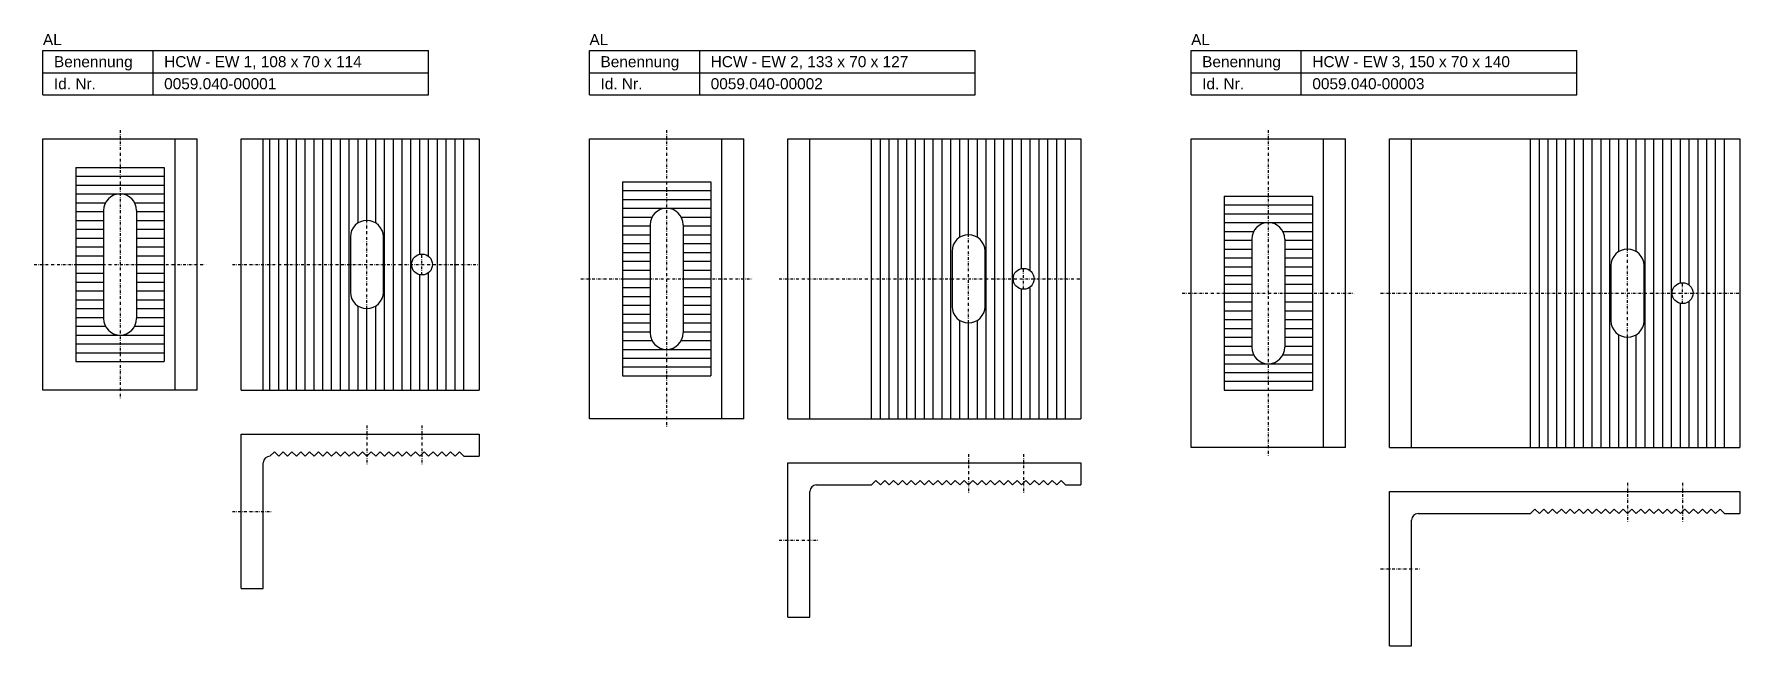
# Model space of a CAD drawing. Header units: millimetres. Extents: x -1 to 773, y -7 to 271.
import ezdxf

# ---------------------------------------------------------------- set-up
doc = ezdxf.new("R2010")
doc.units = ezdxf.units.MM
doc.header["$LTSCALE"] = 5
doc.linetypes.add('STRICHPUNKT2', pattern=[0.5, 0.25, -0.125, 0, -0.125])
doc.layers.add('HALFEN', color=2, linetype='CONTINUOUS')
doc.styles.add('ARIAL50', font='ARIAL.TTF', dxfattribs={"height": 5})

msp = doc.modelspace()

# ---------------------------------------------------------------- linework, layer by layer
at = {"layer": 'HALFEN'}
for p, q in [((3.38, 263.2), (178.38, 263.2)), ((3.38, 243.2), (3.38, 263.2)), ((53.38, 243.2), (53.38, 263.2)), ((178.38, 243.2), (178.38, 263.2)), ((251.38, 263.2), (426.38, 263.2)), ((251.38, 243.2), (251.38, 263.2)), ((301.38, 243.2), (301.38, 263.2)), ((426.38, 243.2), (426.38, 263.2)), ((524.38, 263.2), (699.38, 263.2)), ((524.38, 243.2), (524.38, 263.2)), ((574.38, 243.2), (574.38, 263.2)), ((699.38, 243.2), (699.38, 263.2)), ((3.38, 253.2), (178.38, 253.2)), ((251.38, 253.2), (426.38, 253.2)), ((524.38, 253.2), (699.38, 253.2)), ((3.38, 243.2), (178.38, 243.2)), ((251.38, 243.2), (426.38, 243.2)), ((524.38, 243.2), (699.38, 243.2)), ((3.38, 109.2), (3.38, 223.2)), ((3.38, 223.2), (73.38, 223.2)), ((63.38, 109.2), (63.38, 223.2)), ((73.38, 109.2), (73.38, 223.2)), ((93.38, 223.2), (201.38, 223.2)), ((93.38, 109.2), (93.38, 223.2)), ((103.38, 109.2), (103.38, 223.2)), ((201.38, 223.2), (201.38, 109.2)), ((251.38, 96.2), (251.38, 223.2)), ((251.38, 223.2), (321.38, 223.2)), ((311.38, 96.2), (311.38, 223.2)), ((321.38, 96.2), (321.38, 223.2)), ((341.38, 223.2), (474.38, 223.2)), ((341.38, 96.2), (341.38, 223.2)), ((351.38, 96.2), (351.38, 223.2)), ((474.38, 223.2), (474.38, 96.2)), ((524.38, 83.2), (524.38, 223.2)), ((524.38, 223.2), (594.38, 223.2)), ((584.38, 83.2), (584.38, 223.2)), ((594.38, 83.2), (594.38, 223.2)), ((614.38, 223.2), (773.38, 223.2)), ((614.38, 83.2), (614.38, 223.2)), ((624.38, 83.2), (624.38, 223.2)), ((773.38, 223.2), (773.38, 83.2)), ((579.38, 197.2), (579.38, 109.2)), ((30.88, 190.7), (30.88, 141.7)), ((45.88, 190.7), (45.88, 141.7)), ((142.88, 178.7), (142.88, 153.7)), ((157.88, 153.7), (157.88, 178.7)), ((278.88, 184.2), (278.88, 135.2)), ((293.88, 184.2), (293.88, 135.2)), ((415.88, 172.2), (415.88, 147.2)), ((430.88, 147.2), (430.88, 172.2)), ((551.88, 177.7), (551.88, 128.7)), ((566.88, 177.7), (566.88, 128.7)), ((714.88, 165.7), (714.88, 140.7)), ((729.88, 140.7), (729.88, 165.7)), ((142.88, 153.7), (142.88, 153.7)), ((415.88, 147.2), (415.88, 147.2)), ((714.88, 140.7), (714.88, 140.7)), ((73.38, 109.2), (3.38, 109.2)), ((93.38, 109.2), (201.38, 109.2)), ((321.38, 96.2), (251.38, 96.2)), ((341.38, 96.2), (474.38, 96.2)), ((93.38, 19.2), (93.38, 89.2)), ((93.38, 89.2), (201.38, 89.2)), ((201.38, 89.2), (201.38, 79.2)), ((106.38, 79.2), (108.38, 81.2)), ((106.38, 79.2), (106.38, 79.2)), ((108.38, 81.2), (110.38, 79.2)), ((110.38, 79.2), (112.38, 81.2)), ((112.38, 81.2), (114.38, 79.2)), ((114.38, 79.2), (116.38, 81.2)), ((116.38, 81.2), (118.38, 79.2)), ((118.38, 79.2), (120.38, 81.2)), ((120.38, 81.2), (122.38, 79.2)), ((122.38, 79.2), (124.38, 81.2)), ((124.38, 81.2), (126.38, 79.2)), ((126.38, 79.2), (128.38, 81.2)), ((128.38, 81.2), (130.38, 79.2)), ((130.38, 79.2), (132.38, 81.2)), ((132.38, 81.2), (134.38, 79.2)), ((134.38, 79.2), (136.38, 81.2)), ((136.38, 81.2), (138.38, 79.2)), ((138.38, 79.2), (140.38, 81.2)), ((140.38, 81.2), (142.38, 79.2)), ((142.38, 79.2), (144.38, 81.2)), ((144.38, 81.2), (146.38, 79.2)), ((146.38, 79.2), (148.38, 81.2)), ((148.38, 81.2), (150.38, 79.2)), ((150.38, 79.2), (152.38, 81.2)), ((152.38, 81.2), (154.38, 79.2)), ((154.38, 79.2), (156.38, 81.2)), ((156.38, 81.2), (158.38, 79.2)), ((158.38, 79.2), (160.38, 81.2)), ((160.38, 81.2), (162.38, 79.2)), ((162.38, 79.2), (164.38, 81.2)), ((164.38, 81.2), (166.38, 79.2)), ((166.38, 79.2), (168.38, 81.2)), ((168.38, 81.2), (170.38, 79.2)), ((170.38, 79.2), (172.38, 81.2)), ((172.38, 81.2), (174.38, 79.2)), ((174.38, 79.2), (176.38, 81.2)), ((176.38, 81.2), (178.38, 79.2)), ((178.38, 79.2), (180.38, 81.2)), ((180.38, 81.2), (182.38, 79.2)), ((182.38, 79.2), (184.38, 81.2)), ((184.38, 81.2), (186.38, 79.2)), ((186.38, 79.2), (188.38, 81.2)), ((188.38, 81.2), (190.38, 79.2)), ((190.38, 79.2), (192.38, 81.2)), ((192.38, 81.2), (194.38, 79.2)), ((194.38, 79.2), (201.38, 79.2)), ((594.38, 83.2), (524.38, 83.2)), ((614.38, 83.2), (773.38, 83.2)), ((103.38, 19.2), (103.38, 76.2)), ((341.38, 6.2), (341.38, 76.2)), ((341.38, 76.2), (474.38, 76.2)), ((474.38, 76.2), (474.38, 66.2)), ((351.38, 6.2), (351.38, 63.2)), ((354.38, 66.2), (379.38, 66.2)), ((379.38, 66.2), (381.38, 68.2)), ((381.38, 68.2), (383.38, 66.2)), ((383.38, 66.2), (385.38, 68.2)), ((385.38, 68.2), (387.38, 66.2)), ((387.38, 66.2), (389.38, 68.2)), ((389.38, 68.2), (391.38, 66.2)), ((391.38, 66.2), (393.38, 68.2)), ((393.38, 68.2), (395.38, 66.2)), ((395.38, 66.2), (397.38, 68.2)), ((397.38, 68.2), (399.38, 66.2)), ((399.38, 66.2), (401.38, 68.2)), ((401.38, 68.2), (403.38, 66.2)), ((403.38, 66.2), (405.38, 68.2)), ((405.38, 68.2), (407.38, 66.2)), ((407.38, 66.2), (409.38, 68.2)), ((409.38, 68.2), (411.38, 66.2)), ((411.38, 66.2), (413.38, 68.2)), ((413.38, 68.2), (415.38, 66.2)), ((415.38, 66.2), (417.38, 68.2)), ((417.38, 68.2), (419.38, 66.2)), ((419.38, 66.2), (421.38, 68.2)), ((421.38, 68.2), (423.38, 66.2)), ((423.38, 66.2), (425.38, 68.2)), ((425.38, 68.2), (427.38, 66.2)), ((427.38, 66.2), (429.38, 68.2)), ((429.38, 68.2), (431.38, 66.2)), ((431.38, 66.2), (433.38, 68.2)), ((433.38, 68.2), (435.38, 66.2)), ((435.38, 66.2), (437.38, 68.2)), ((437.38, 68.2), (439.38, 66.2)), ((439.38, 66.2), (441.38, 68.2)), ((441.38, 68.2), (443.38, 66.2)), ((443.38, 66.2), (445.38, 68.2)), ((445.38, 68.2), (447.38, 66.2)), ((447.38, 66.2), (449.38, 68.2)), ((449.38, 68.2), (451.38, 66.2)), ((451.38, 66.2), (453.38, 68.2)), ((453.38, 68.2), (455.38, 66.2)), ((455.38, 66.2), (457.38, 68.2)), ((457.38, 68.2), (459.38, 66.2)), ((459.38, 66.2), (461.38, 68.2)), ((461.38, 68.2), (463.38, 66.2)), ((463.38, 66.2), (465.38, 68.2)), ((465.38, 68.2), (467.38, 66.2)), ((467.38, 66.2), (474.38, 66.2)), ((614.38, -6.8), (614.38, 63.2)), ((614.38, 63.2), (773.38, 63.2)), ((773.38, 63.2), (773.38, 53.2)), ((678.38, 53.2), (680.38, 55.2)), ((680.38, 55.2), (682.38, 53.2)), ((682.38, 53.2), (684.38, 55.2)), ((684.38, 55.2), (686.38, 53.2)), ((686.38, 53.2), (688.38, 55.2)), ((688.38, 55.2), (690.38, 53.2)), ((690.38, 53.2), (692.38, 55.2)), ((692.38, 55.2), (694.38, 53.2)), ((694.38, 53.2), (696.38, 55.2)), ((696.38, 55.2), (698.38, 53.2)), ((698.38, 53.2), (700.38, 55.2)), ((700.38, 55.2), (702.38, 53.2)), ((702.38, 53.2), (704.38, 55.2)), ((704.38, 55.2), (706.38, 53.2)), ((706.38, 53.2), (708.38, 55.2)), ((708.38, 55.2), (710.38, 53.2)), ((710.38, 53.2), (712.38, 55.2)), ((712.38, 55.2), (714.38, 53.2)), ((714.38, 53.2), (716.38, 55.2)), ((716.38, 55.2), (718.38, 53.2)), ((718.38, 53.2), (720.38, 55.2)), ((720.38, 55.2), (722.38, 53.2)), ((722.38, 53.2), (724.38, 55.2)), ((724.38, 55.2), (726.38, 53.2)), ((726.38, 53.2), (728.38, 55.2)), ((728.38, 55.2), (730.38, 53.2)), ((730.38, 53.2), (732.38, 55.2)), ((732.38, 55.2), (734.38, 53.2)), ((734.38, 53.2), (736.38, 55.2)), ((736.38, 55.2), (738.38, 53.2)), ((738.38, 53.2), (740.38, 55.2)), ((740.38, 55.2), (742.38, 53.2)), ((742.38, 53.2), (744.38, 55.2)), ((744.38, 55.2), (746.38, 53.2)), ((746.38, 53.2), (748.38, 55.2)), ((748.38, 55.2), (750.38, 53.2)), ((750.38, 53.2), (752.38, 55.2)), ((752.38, 55.2), (754.38, 53.2)), ((754.38, 53.2), (756.38, 55.2)), ((756.38, 55.2), (758.38, 53.2)), ((758.38, 53.2), (760.38, 55.2)), ((760.38, 55.2), (762.38, 53.2)), ((762.38, 53.2), (764.38, 55.2)), ((764.38, 55.2), (766.38, 53.2)), ((624.38, -6.8), (624.38, 50.2)), ((627.38, 53.2), (678.38, 53.2)), ((766.38, 53.2), (773.38, 53.2)), ((93.38, 19.2), (103.38, 19.2)), ((341.38, 6.2), (351.38, 6.2)), ((614.38, -6.8), (624.38, -6.8))]:
    msp.add_line(p, q, dxfattribs=at)
at = {"layer": 'HALFEN', "color": 1, "linetype": 'STRICHPUNKT2'}
for p, q in [((38.38, 227.2), (38.38, 105.2)), ((286.38, 227.2), (286.38, 92.2)), ((559.38, 227.2), (559.38, 79.2)), ((150.38, 146.2), (150.38, 186.2)), ((423.38, 139.7), (423.38, 179.7)), ((175.38, 161.45), (175.38, 170.95)), ((722.38, 133.2), (722.38, 173.2)), ((-0.62, 166.2), (77.38, 166.2)), ((89.38, 166.2), (201.38, 166.2)), ((448.38, 154.95), (448.38, 164.45)), ((247.38, 159.7), (325.38, 159.7)), ((337.38, 159.7), (474.38, 159.7)), ((747.38, 148.45), (747.38, 157.95)), ((520.38, 153.2), (598.38, 153.2)), ((610.38, 153.2), (773.38, 153.2)), ((150.38, 93.2), (150.38, 75.2)), ((175.38, 93.2), (175.38, 75.2)), ((423.38, 80.2), (423.38, 62.2)), ((448.38, 80.2), (448.38, 62.2)), ((722.38, 67.2), (722.38, 49.2)), ((747.38, 67.2), (747.38, 49.2)), ((89.38, 54.2), (107.38, 54.2)), ((337.38, 41.2), (355.38, 41.2)), ((610.38, 28.2), (628.38, 28.2))]:
    msp.add_line(p, q, dxfattribs=at)
at = {"layer": 'HALFEN', "color": 1}
for p, q in [((106.38, 109.2), (106.38, 223.2)), ((110.38, 109.2), (110.38, 223.2)), ((114.38, 109.2), (114.38, 223.2)), ((118.38, 109.2), (118.38, 223.2)), ((122.38, 109.2), (122.38, 223.2)), ((126.38, 109.2), (126.38, 223.2)), ((130.38, 109.2), (130.38, 223.2)), ((134.38, 109.2), (134.38, 223.2)), ((138.38, 109.2), (138.38, 223.2)), ((142.38, 109.2), (142.38, 223.2)), ((146.38, 185.04), (146.38, 223.2)), ((150.38, 186.2), (150.38, 223.2)), ((154.38, 185.04), (154.38, 223.2)), ((158.38, 109.2), (158.38, 223.2)), ((162.38, 109.2), (162.38, 223.2)), ((166.38, 109.2), (166.38, 223.2)), ((170.38, 109.2), (170.38, 223.2)), ((174.38, 170.84), (174.38, 223.2)), ((178.38, 169.88), (178.38, 223.2)), ((182.38, 109.2), (182.38, 223.2)), ((186.38, 109.2), (186.38, 223.2)), ((190.38, 109.2), (190.38, 223.2)), ((194.38, 109.2), (194.38, 223.2)), ((379.38, 96.2), (379.38, 223.2)), ((383.38, 96.2), (383.38, 223.2)), ((387.38, 96.2), (387.38, 223.2)), ((391.38, 96.2), (391.38, 223.2)), ((395.38, 96.2), (395.38, 223.2)), ((399.38, 96.2), (399.38, 223.2)), ((403.38, 96.2), (403.38, 223.2)), ((407.38, 96.2), (407.38, 223.2)), ((411.38, 96.2), (411.38, 223.2)), ((415.38, 96.2), (415.38, 223.2)), ((419.38, 178.54), (419.38, 223.2)), ((423.38, 179.7), (423.38, 223.2)), ((427.38, 178.54), (427.38, 223.2)), ((431.38, 96.2), (431.38, 223.2)), ((435.38, 96.2), (435.38, 223.2)), ((439.38, 96.2), (439.38, 223.2)), ((443.38, 96.2), (443.38, 223.2)), ((447.38, 164.34), (447.38, 223.2)), ((451.38, 163.38), (451.38, 223.2)), ((455.38, 96.2), (455.38, 223.2)), ((459.38, 96.2), (459.38, 223.2)), ((463.38, 96.2), (463.38, 223.2)), ((467.38, 96.2), (467.38, 223.2)), ((678.38, 83.2), (678.38, 223.2)), ((682.38, 83.2), (682.38, 223.2)), ((686.38, 83.2), (686.38, 223.2)), ((690.38, 83.2), (690.38, 223.2)), ((694.38, 83.2), (694.38, 223.2)), ((698.38, 83.2), (698.38, 223.2)), ((702.38, 83.2), (702.38, 223.2)), ((706.38, 83.2), (706.38, 223.2)), ((710.38, 83.2), (710.38, 223.2)), ((714.38, 83.2), (714.38, 223.2)), ((718.38, 172.04), (718.38, 223.2)), ((722.38, 173.2), (722.38, 223.2)), ((726.38, 172.04), (726.38, 223.2)), ((730.38, 83.2), (730.38, 223.2)), ((734.38, 83.2), (734.38, 223.2)), ((738.38, 83.2), (738.38, 223.2)), ((742.38, 83.2), (742.38, 223.2)), ((746.38, 157.84), (746.38, 223.2)), ((750.38, 156.88), (750.38, 223.2)), ((754.38, 83.2), (754.38, 223.2)), ((758.38, 83.2), (758.38, 223.2)), ((762.38, 83.2), (762.38, 223.2)), ((766.38, 83.2), (766.38, 223.2)), ((18.38, 210.2), (58.38, 210.2)), ((18.38, 210.2), (18.38, 122.2)), ((58.38, 210.2), (58.38, 122.2)), ((18.38, 206.2), (58.38, 206.2)), ((18.38, 202.2), (58.38, 202.2)), ((266.38, 203.7), (306.38, 203.7)), ((266.38, 203.7), (266.38, 115.7)), ((306.38, 203.7), (306.38, 115.7)), ((18.38, 198.2), (58.38, 198.2)), ((18.38, 194.2), (31.75, 194.2)), ((45.01, 194.2), (58.38, 194.2)), ((266.38, 199.7), (306.38, 199.7)), ((266.38, 195.7), (306.38, 195.7)), ((539.38, 197.2), (579.38, 197.2)), ((539.38, 197.2), (539.38, 109.2)), ((18.38, 190.2), (30.88, 190.2)), ((18.38, 186.2), (30.88, 186.2)), ((45.88, 190.2), (58.38, 190.2)), ((45.88, 186.2), (58.38, 186.2)), ((266.38, 191.7), (306.38, 191.7)), ((266.38, 187.7), (279.75, 187.7)), ((293.01, 187.7), (306.38, 187.7)), ((539.38, 193.2), (579.38, 193.2)), ((539.38, 189.2), (579.38, 189.2)), ((18.38, 182.2), (30.88, 182.2)), ((18.38, 178.2), (30.88, 178.2)), ((45.88, 182.2), (58.38, 182.2)), ((45.88, 178.2), (58.38, 178.2)), ((266.38, 183.7), (278.88, 183.7)), ((266.38, 179.7), (278.88, 179.7)), ((293.88, 183.7), (306.38, 183.7)), ((293.88, 179.7), (306.38, 179.7)), ((539.38, 185.2), (579.38, 185.2)), ((539.38, 181.2), (552.75, 181.2)), ((566.01, 181.2), (579.38, 181.2)), ((18.38, 174.2), (30.88, 174.2)), ((45.88, 174.2), (58.38, 174.2)), ((266.38, 175.7), (278.88, 175.7)), ((266.38, 171.7), (278.88, 171.7)), ((293.88, 175.7), (306.38, 175.7)), ((293.88, 171.7), (306.38, 171.7)), ((539.38, 177.2), (551.88, 177.2)), ((539.38, 173.2), (551.88, 173.2)), ((566.88, 177.2), (579.38, 177.2)), ((566.88, 173.2), (579.38, 173.2)), ((18.38, 170.2), (30.88, 170.2)), ((18.38, 166.2), (30.88, 166.2)), ((45.88, 170.2), (58.38, 170.2)), ((45.88, 166.2), (58.38, 166.2)), ((266.38, 167.7), (278.88, 167.7)), ((266.38, 163.7), (278.88, 163.7)), ((293.88, 167.7), (306.38, 167.7)), ((293.88, 163.7), (306.38, 163.7)), ((539.38, 169.2), (551.88, 169.2)), ((539.38, 165.2), (551.88, 165.2)), ((566.88, 169.2), (579.38, 169.2)), ((566.88, 165.2), (579.38, 165.2)), ((18.38, 162.2), (30.88, 162.2)), ((18.38, 158.2), (30.88, 158.2)), ((45.88, 162.2), (58.38, 162.2)), ((45.88, 158.2), (58.38, 158.2)), ((174.38, 109.2), (174.38, 161.55)), ((178.38, 109.2), (178.38, 162.51)), ((266.38, 159.7), (278.88, 159.7)), ((266.38, 155.7), (278.88, 155.7)), ((293.88, 159.7), (306.38, 159.7)), ((293.88, 155.7), (306.38, 155.7)), ((447.38, 96.2), (447.38, 155.05)), ((451.38, 96.2), (451.38, 156.01)), ((539.38, 161.2), (551.88, 161.2)), ((539.38, 157.2), (551.88, 157.2)), ((566.88, 161.2), (579.38, 161.2)), ((566.88, 157.2), (579.38, 157.2)), ((18.38, 154.2), (30.88, 154.2)), ((18.38, 150.2), (30.88, 150.2)), ((45.88, 154.2), (58.38, 154.2)), ((45.88, 150.2), (58.38, 150.2)), ((146.38, 109.2), (146.38, 147.35)), ((154.38, 109.2), (154.38, 147.35)), ((266.38, 151.7), (278.88, 151.7)), ((266.38, 147.7), (278.88, 147.7)), ((293.88, 151.7), (306.38, 151.7)), ((293.88, 147.7), (306.38, 147.7)), ((539.38, 153.2), (551.88, 153.2)), ((539.38, 149.2), (551.88, 149.2)), ((566.88, 153.2), (579.38, 153.2)), ((566.88, 149.2), (579.38, 149.2)), ((746.38, 83.2), (746.38, 148.55)), ((750.38, 83.2), (750.38, 149.51)), ((18.38, 146.2), (30.88, 146.2)), ((18.38, 142.2), (30.88, 142.2)), ((45.88, 146.2), (58.38, 146.2)), ((45.88, 142.2), (58.38, 142.2)), ((150.38, 109.2), (150.38, 146.2)), ((266.38, 143.7), (278.88, 143.7)), ((266.38, 139.7), (278.88, 139.7)), ((293.88, 143.7), (306.38, 143.7)), ((293.88, 139.7), (306.38, 139.7)), ((419.38, 96.2), (419.38, 140.85)), ((423.38, 96.2), (423.38, 139.7)), ((427.38, 96.2), (427.38, 140.85)), ((539.38, 145.2), (551.88, 145.2)), ((539.38, 141.2), (551.88, 141.2)), ((566.88, 145.2), (579.38, 145.2)), ((566.88, 141.2), (579.38, 141.2)), ((18.38, 138.2), (31.75, 138.2)), ((18.38, 134.2), (58.38, 134.2)), ((45.01, 138.2), (58.38, 138.2)), ((266.38, 135.7), (278.88, 135.7)), ((266.38, 131.7), (279.75, 131.7)), ((293.01, 131.7), (306.38, 131.7)), ((293.88, 135.7), (306.38, 135.7)), ((539.38, 137.2), (551.88, 137.2)), ((539.38, 133.2), (551.88, 133.2)), ((566.88, 137.2), (579.38, 137.2)), ((566.88, 133.2), (579.38, 133.2)), ((718.38, 83.2), (718.38, 134.35)), ((722.38, 83.2), (722.38, 133.2)), ((726.38, 83.2), (726.38, 134.35)), ((18.38, 130.2), (58.38, 130.2)), ((18.38, 126.2), (58.38, 126.2)), ((266.38, 127.7), (306.38, 127.7)), ((539.38, 129.2), (551.88, 129.2)), ((539.38, 125.2), (552.75, 125.2)), ((566.01, 125.2), (579.38, 125.2)), ((566.88, 129.2), (579.38, 129.2)), ((18.38, 122.2), (58.38, 122.2)), ((266.38, 123.7), (306.38, 123.7)), ((266.38, 119.7), (306.38, 119.7)), ((539.38, 121.2), (579.38, 121.2)), ((539.38, 117.2), (579.38, 117.2)), ((266.38, 115.7), (306.38, 115.7)), ((539.38, 113.2), (579.38, 113.2)), ((539.38, 109.2), (579.38, 109.2))]:
    msp.add_line(p, q, dxfattribs=at)
at = {"layer": 'HALFEN'}
for centre in [(175.38, 166.2), (448.38, 159.7), (747.38, 153.2)]:
    msp.add_circle(centre, 4.75, dxfattribs=at)
for centre, radius, start, end in [((38.38, 190.7), 7.5, 0, 180), ((150.38, 178.7), 7.5, 0, 180), ((286.38, 184.2), 7.5, 0, 180), ((423.38, 172.2), 7.5, 0, 180), ((559.38, 177.7), 7.5, 0, 180), ((722.38, 165.7), 7.5, 0, 180), ((150.38, 153.7), 7.5, 180, 0), ((423.38, 147.2), 7.5, 180, 0), ((38.38, 141.7), 7.5, 180, 0), ((722.38, 140.7), 7.5, 180, 0), ((286.38, 135.2), 7.5, 180, 0), ((559.38, 128.7), 7.5, 180, 0), ((106.38, 76.2), 3, 90, 180), ((354.38, 63.2), 3, 90, 180), ((627.38, 50.2), 3, 90, 180)]:
    msp.add_arc(centre, radius, start, end, dxfattribs=at)

# ---------------------------------------------------------------- texts
at = {"layer": 'HALFEN', "style": 'ARIAL50'}
for s, p in [('AL', (3.38, 265.7)), ('AL', (251.38, 265.7)), ('AL', (524.38, 265.7)), ('Benennung', (8.38, 255.7)), ('HCW - EW 1, 108 x 70 x 114', (58.38, 255.7)), ('Benennung', (256.38, 255.7)), ('HCW - EW 2, 133 x 70 x 127', (306.38, 255.7)), ('Benennung', (529.38, 255.7)), ('HCW - EW 3, 150 x 70 x 140', (579.38, 255.7)), ('Id. Nr.', (8.38, 245.7)), ('0059.040-00001', (58.38, 245.7)), ('Id. Nr.', (256.38, 245.7)), ('0059.040-00002', (306.38, 245.7)), ('Id. Nr.', (529.38, 245.7)), ('0059.040-00003', (579.38, 245.7))]:
    msp.add_text(s, height=5, dxfattribs=at).set_placement(p)

doc.saveas('drawing.dxf')
